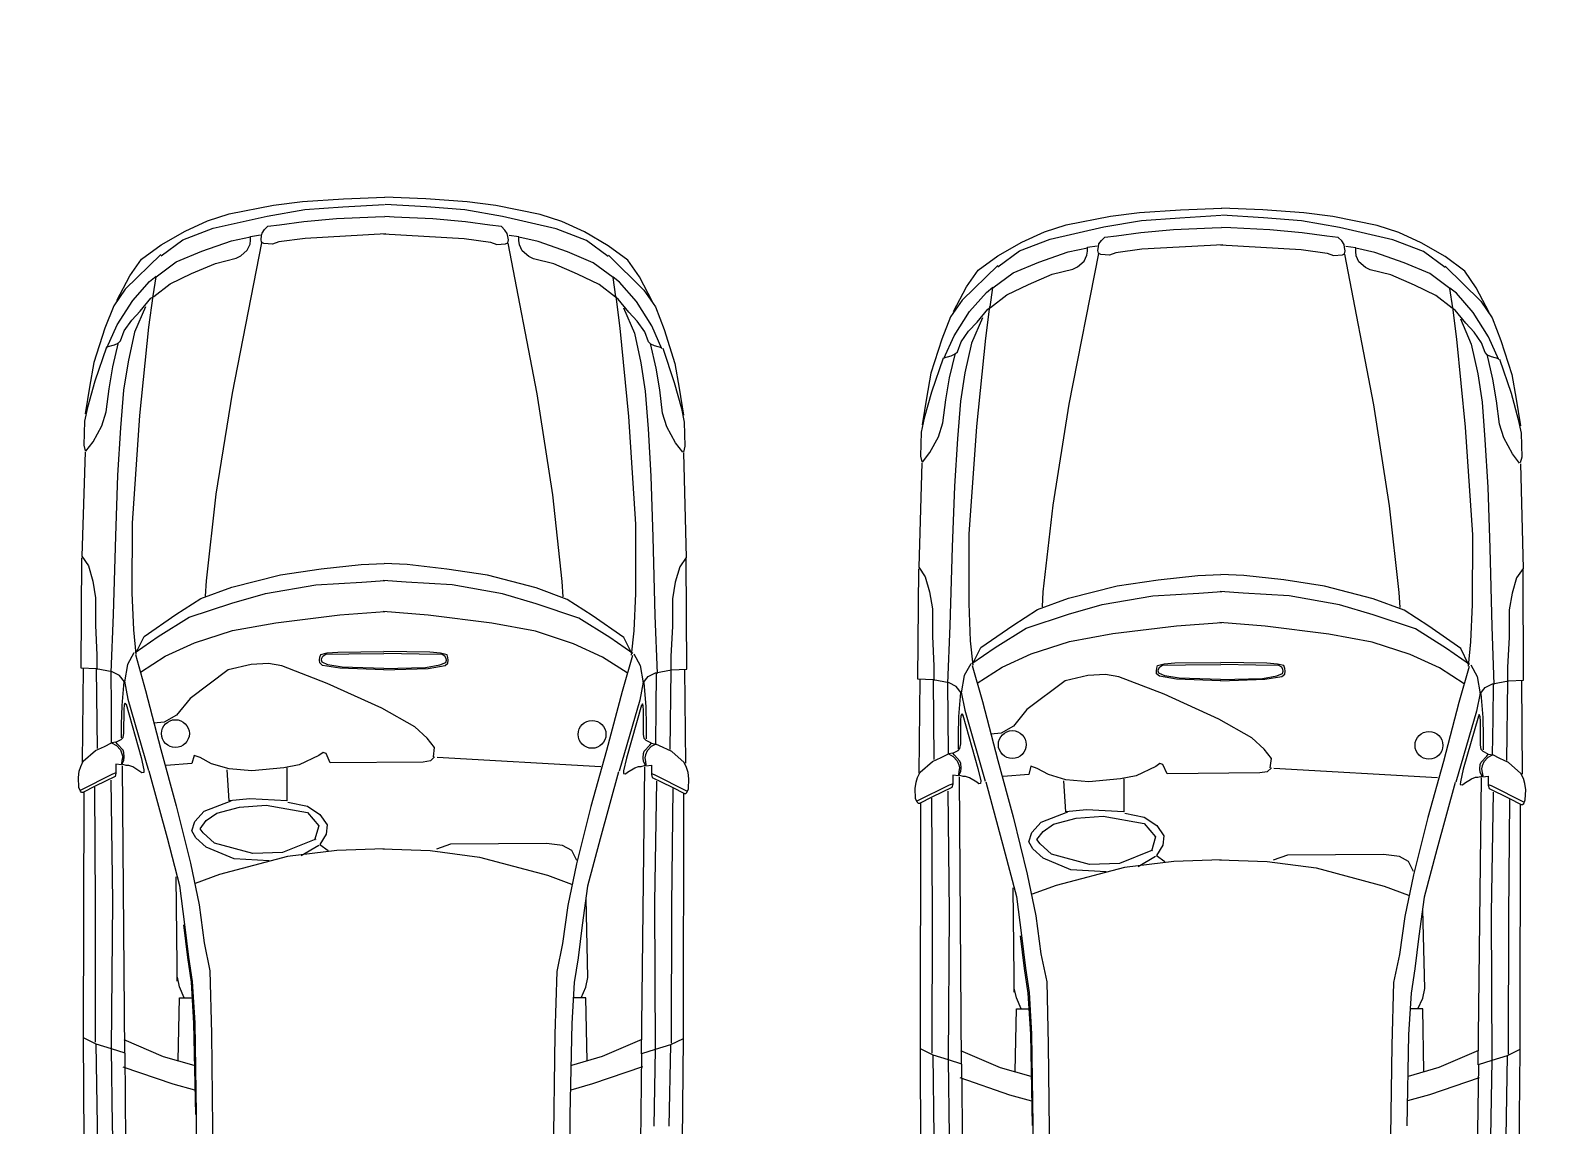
# Model space of a CAD drawing. Header units: millimetres. Extents: x 10193 to 57833, y 9963 to 44360.
# Drawn here: x 30613 to 35077, y 25802 to 29019 of the extents above; entities that cross this region are included whole.
import ezdxf

# ---------------------------------------------------------------- set-up
doc = ezdxf.new("R2010")
doc.units = ezdxf.units.MM
doc.layers.add('free-dwg.com', color=7, linetype='Continuous')
doc.layers.add('Стены', color=7, linetype='Continuous')

msp = doc.modelspace()

# ---------------------------------------------------------------- hatches: boundary and pattern name
at = {"layer": 'Стены'}
h = msp.add_hatch(dxfattribs=at)
h.set_pattern_fill('ANSI32', color=256, scale=10)
h.paths.add_polyline_path([(57833.4, 42702.7), (10593.4, 42702.7), (10593.4, 9962.7), (26833.4, 9962.7), (26833.4, 14962.7), (57833.4, 14962.7)])
h.paths.add_polyline_path([(10713.4, 42582.7), (57713.4, 42582.7), (57713.4, 15082.7), (26713.4, 15082.7), (26713.4, 10082.7), (10713.4, 10082.7)], flags=16)
h.paths.add_polyline_path([(10963.4, 42332.7), (57463.4, 42332.7), (57463.4, 15332.7), (26463.4, 15332.7), (26463.4, 10332.7), (10963.4, 10332.7)], flags=0)
h.paths.add_polyline_path([(57463.4, 42332.7), (10963.4, 42332.7), (10963.4, 10332.7), (26463.4, 10332.7), (26463.4, 15332.7), (57463.4, 15332.7)], flags=0)
h = msp.add_hatch(dxfattribs=at)
h.set_pattern_fill('ANSI36', color=256, scale=10)
h.paths.add_polyline_path([(57713.4, 42582.7), (10713.4, 42582.7), (10713.4, 10082.7), (26713.4, 10082.7), (26713.4, 15082.7), (57713.4, 15082.7)])
h.paths.add_polyline_path([(10963.4, 42332.7), (57463.4, 42332.7), (57463.4, 15332.7), (26463.4, 15332.7), (26463.4, 10332.7), (10963.4, 10332.7)], flags=16)

# ---------------------------------------------------------------- linework, layer by layer
at = {"layer": 'free-dwg.com'}
for p, q in [((31532.9, 28524.9), (31653.9, 28529.1)), ((31774.4, 28524.4), (31653.4, 28529.1)), ((31197, 28480.8), (31327, 28506.1)), ((31307.8, 28474.2), (31418.5, 28493.1)), ((31327, 28506.1), (31412.2, 28516.6)), ((31412.2, 28516.6), (31532.9, 28524.9)), ((31418.5, 28493.1), (31530.7, 28501.4)), ((31530.7, 28501.4), (31652.6, 28508.5)), ((31776.5, 28501), (31654.7, 28508.5)), ((31895.1, 28515.7), (31774.4, 28524.4)), ((31888.6, 28492.2), (31776.5, 28501)), ((31999.3, 28472.8), (31888.6, 28492.2)), ((31980.2, 28504.8), (31895.1, 28515.7)), ((32110.1, 28479), (31980.2, 28504.8)), ((33784.4, 28473.9), (33869.6, 28484.4)), ((33869.6, 28484.4), (33990.3, 28492.7)), ((33990.3, 28492.7), (34111.3, 28496.9)), ((34231.8, 28492.2), (34110.9, 28496.9)), ((34352.5, 28483.5), (34231.8, 28492.2)), ((34437.7, 28472.6), (34352.5, 28483.5)), ((31060.6, 28404.3), (31150.1, 28438.2)), ((31067.1, 28429.9), (31133.1, 28459.6)), ((31133.1, 28459.6), (31197, 28480.8)), ((31150.1, 28438.2), (31307.8, 28474.2)), ((31300.4, 28434.5), (31310.7, 28444.7)), ((31310.7, 28444.7), (31344.8, 28448)), ((31344.8, 28448), (31416.4, 28458.1)), ((31416.4, 28458.1), (31511.9, 28466.5)), ((31511.9, 28466.5), (31626.2, 28471.4)), ((31626.2, 28471.4), (31653.5, 28473)), ((31680.9, 28471.3), (31653.6, 28473)), ((31795.2, 28465.9), (31680.9, 28471.3)), ((31890.6, 28457.2), (31795.2, 28465.9)), ((31962.2, 28446.9), (31890.6, 28457.2)), ((31996.3, 28443.4), (31962.2, 28446.9)), ((32006.5, 28433.1), (31996.3, 28443.4)), ((32156.8, 28436.3), (31999.3, 28472.8)), ((32173.9, 28457.6), (32110.1, 28479)), ((32239.9, 28427.6), (32173.9, 28457.6)), ((33590.6, 28427.4), (33654.5, 28448.6)), ((33607.6, 28406), (33765.2, 28442)), ((33654.5, 28448.6), (33784.4, 28473.9)), ((33765.2, 28442), (33876, 28460.9)), ((33876, 28460.9), (33988.2, 28469.2)), ((33969.4, 28434.3), (34083.6, 28439.2)), ((33988.2, 28469.2), (34110, 28476.3)), ((34083.6, 28439.2), (34110.9, 28440.8)), ((34138.4, 28439.1), (34111.1, 28440.8)), ((34233.9, 28468.8), (34112.1, 28476.3)), ((34252.6, 28433.7), (34138.4, 28439.1)), ((34346.1, 28460), (34233.9, 28468.8)), ((34456.8, 28440.6), (34346.1, 28460)), ((34567.5, 28446.8), (34437.7, 28472.6)), ((34614.3, 28404.1), (34456.8, 28440.6)), ((34631.4, 28425.4), (34567.5, 28446.8)), ((30996.6, 28357.5), (31060.6, 28404.3)), ((30996.7, 28389.5), (31067.1, 28429.9)), ((31116.7, 28370.9), (31203.2, 28400.9)), ((31203.2, 28400.9), (31259.4, 28413.2)), ((31292, 28395.8), (31205.4, 27953.7)), ((31258, 28391.2), (31259.4, 28403.6)), ((31259.4, 28414.5), (31288.2, 28418.6)), ((31259.4, 28403.6), (31259.4, 28414.5)), ((31290.2, 28405.5), (31291.9, 28415.7)), ((31291.8, 28396.9), (31290.2, 28405.5)), ((31298.7, 28393.5), (31291.8, 28396.9)), ((31291.9, 28415.7), (31293.6, 28424.2)), ((31293.6, 28424.2), (31300.4, 28434.5)), ((31324.2, 28391.8), (31298.7, 28393.5)), ((31343, 28398.6), (31324.2, 28391.8)), ((31419.7, 28408.6), (31343, 28398.6)), ((31656.8, 28421.8), (31419.7, 28408.6)), ((31650.1, 28421.9), (31887.1, 28407.7)), ((31887.1, 28407.7), (31963.8, 28397.4)), ((31963.8, 28397.4), (31982.6, 28390.5)), ((32013.3, 28422.9), (32006.5, 28433.1)), ((32008.1, 28392.2), (32015, 28395.6)), ((32015, 28414.3), (32013.3, 28422.9)), ((32014.8, 28394.4), (32099.7, 27952)), ((32016.7, 28404.1), (32015, 28414.3)), ((32015, 28395.6), (32016.7, 28404.1)), ((32047.5, 28413), (32018.7, 28417.2)), ((32047.5, 28402.1), (32047.5, 28413)), ((32103.7, 28399.2), (32047.5, 28411.7)), ((32048.8, 28389.7), (32047.5, 28402.1)), ((32190, 28368.9), (32103.7, 28399.2)), ((32246.2, 28402), (32156.8, 28436.3)), ((32310.1, 28387), (32239.9, 28427.6)), ((32310, 28355), (32246.2, 28402)), ((33454.1, 28357.3), (33524.5, 28397.7)), ((33518, 28372.1), (33607.6, 28406)), ((33524.5, 28397.7), (33590.6, 28427.4)), ((33751, 28392), (33757.9, 28402.3)), ((33757.9, 28402.3), (33768.1, 28412.5)), ((33768.1, 28412.5), (33802.2, 28415.8)), ((33802.2, 28415.8), (33873.9, 28425.9)), ((33873.9, 28425.9), (33969.4, 28434.3)), ((34348.1, 28425), (34252.6, 28433.7)), ((34419.6, 28414.7), (34348.1, 28425)), ((34453.7, 28411.2), (34419.6, 28414.7)), ((34463.9, 28400.9), (34453.7, 28411.2)), ((34470.7, 28390.7), (34463.9, 28400.9)), ((34703.6, 28369.8), (34614.3, 28404.1)), ((34697.3, 28395.4), (34631.4, 28425.4)), ((34767.5, 28354.8), (34697.3, 28395.4)), ((30996.2, 28361.5), (30891.6, 28259.4)), ((30939.1, 28347), (30996.7, 28389.5)), ((31041.3, 28339.5), (31116.7, 28370.9)), ((31156.4, 28335.2), (31216.8, 28350.1)), ((31216.8, 28350.1), (31230.5, 28357)), ((31230.5, 28357), (31249.7, 28373.4)), ((31249.7, 28373.4), (31258, 28391.2)), ((31982.6, 28390.5), (32008.1, 28392.2)), ((32057, 28371.9), (32048.8, 28389.7)), ((32076.2, 28355.3), (32057, 28371.9)), ((32089.9, 28348.5), (32076.2, 28355.3)), ((32150.1, 28333.3), (32089.9, 28348.5)), ((32265.3, 28337.1), (32190, 28368.9)), ((32367.5, 28344.2), (32310.1, 28387)), ((32310.5, 28358.9), (32414.6, 28256.4)), ((33396.6, 28314.8), (33454.1, 28357.3)), ((33454.1, 28325.3), (33518, 28372.1)), ((33574.2, 28338.7), (33660.6, 28368.7)), ((33660.6, 28368.7), (33716.8, 28381)), ((33749.5, 28363.6), (33662.8, 27921.5)), ((33707.1, 28341.2), (33715.4, 28359)), ((33715.4, 28359), (33716.8, 28371.4)), ((33716.8, 28382.3), (33745.6, 28386.4)), ((33716.8, 28371.4), (33716.8, 28382.3)), ((33747.6, 28373.3), (33749.3, 28383.5)), ((33749.3, 28364.7), (33747.6, 28373.3)), ((33749.3, 28383.5), (33751, 28392)), ((33756.1, 28361.3), (33749.3, 28364.7)), ((33781.7, 28359.6), (33756.1, 28361.3)), ((33800.4, 28366.4), (33781.7, 28359.6)), ((33877.2, 28376.4), (33800.4, 28366.4)), ((34114.2, 28389.6), (33877.2, 28376.4)), ((34107.6, 28389.7), (34344.5, 28375.5)), ((34344.5, 28375.5), (34421.3, 28365.2)), ((34421.3, 28365.2), (34440, 28358.3)), ((34440, 28358.3), (34465.6, 28360)), ((34465.6, 28360), (34472.4, 28363.4)), ((34472.4, 28382.1), (34470.7, 28390.7)), ((34472.2, 28362.2), (34557.1, 27919.8)), ((34474.1, 28371.9), (34472.4, 28382.1)), ((34472.4, 28363.4), (34474.1, 28371.9)), ((34504.9, 28380.8), (34476.1, 28385)), ((34504.9, 28369.9), (34504.9, 28380.8)), ((34561.1, 28367), (34504.9, 28379.5)), ((34506.2, 28357.5), (34504.9, 28369.9)), ((34514.4, 28339.7), (34506.2, 28357.5)), ((34647.4, 28336.7), (34561.1, 28367)), ((34767.4, 28322.8), (34703.6, 28369.8)), ((34824.9, 28312), (34767.5, 28354.8)), ((30905, 28298), (30939.1, 28347)), ((30982.3, 28295.7), (31041.3, 28339.5)), ((31023.3, 28275), (31086.5, 28305.1)), ((31086.5, 28305.1), (31156.4, 28335.2)), ((32220, 28302.9), (32150.1, 28333.3)), ((32324.2, 28293.1), (32265.3, 28337.1)), ((32401.5, 28295.2), (32367.5, 28344.2)), ((33453.6, 28329.3), (33349.1, 28227.2)), ((33362.4, 28265.8), (33396.6, 28314.8)), ((33439.7, 28263.5), (33498.7, 28307.3)), ((33498.7, 28307.3), (33574.2, 28338.7)), ((33613.9, 28303), (33674.2, 28317.9)), ((33674.2, 28317.9), (33687.9, 28324.8)), ((33687.9, 28324.8), (33707.1, 28341.2)), ((34533.6, 28323.1), (34514.4, 28339.7)), ((34547.3, 28316.3), (34533.6, 28323.1)), ((34607.6, 28301.1), (34547.3, 28316.3)), ((34722.7, 28304.9), (34647.4, 28336.7)), ((34781.6, 28260.9), (34722.7, 28304.9)), ((34767.9, 28326.7), (34872.1, 28224.2)), ((34858.9, 28263), (34824.9, 28312)), ((30891.6, 28259.4), (30857.5, 28210.4)), ((30866.5, 28225.6), (30905, 28298)), ((30913.6, 28225.9), (30963, 28282)), ((30963, 28282), (30982.3, 28297.1)), ((30973.9, 28239.5), (30982.3, 28295.7)), ((30975.3, 28238.1), (31023.3, 28275)), ((32283, 28272.6), (32220, 28302.9)), ((32330.9, 28235.5), (32283, 28272.6)), ((32343.3, 28279.4), (32324.2, 28294.5)), ((32332.3, 28236.9), (32324.2, 28293.1)), ((32392.6, 28223), (32343.3, 28279.4)), ((32439.7, 28222.6), (32401.5, 28295.2)), ((33323.9, 28193.4), (33362.4, 28265.8)), ((33420.5, 28249.8), (33439.7, 28264.9)), ((33431.4, 28207.3), (33439.7, 28263.5)), ((33480.8, 28242.9), (33543.9, 28272.9)), ((33543.9, 28272.9), (33613.9, 28303)), ((34677.4, 28270.7), (34607.6, 28301.1)), ((34740.4, 28240.4), (34677.4, 28270.7)), ((34800.8, 28247.2), (34781.6, 28262.3)), ((34789.7, 28204.7), (34781.6, 28260.9)), ((34897.1, 28190.4), (34858.9, 28263)), ((30868.2, 28154.6), (30913.6, 28225.9)), ((30935.5, 28194.3), (30967.1, 28232.6)), ((30961.2, 28147.5), (30973.2, 28240.2)), ((30967.1, 28232.6), (30975.3, 28238.1)), ((32339.1, 28230), (32330.9, 28235.5)), ((32344.7, 28144.9), (32333, 28237.6)), ((32370.6, 28191.5), (32339.1, 28230)), ((32437.7, 28151.6), (32392.6, 28223)), ((32414.6, 28256.4), (32448.6, 28207.4)), ((33349.1, 28227.2), (33314.9, 28178.2)), ((33371, 28193.7), (33420.5, 28249.8)), ((33432.7, 28205.9), (33480.8, 28242.9)), ((34788.3, 28203.3), (34740.4, 28240.4)), ((34850, 28190.8), (34800.8, 28247.2)), ((34872.1, 28224.2), (34906, 28175.2)), ((30857.5, 28210.4), (30831.8, 28144.4)), ((30910.7, 28168.2), (30935.5, 28194.3)), ((30951, 28207.4), (30918.9, 28132.9)), ((32355.1, 28204.7), (32386.9, 28130.1)), ((32395.2, 28165.4), (32370.6, 28191.5)), ((32448.6, 28207.4), (32474, 28141.2)), ((33314.9, 28178.2), (33289.2, 28112.2)), ((33325.6, 28122.4), (33371, 28193.7)), ((33408.5, 28175.2), (33376.4, 28100.7)), ((33392.9, 28162.1), (33424.5, 28200.4)), ((33418.6, 28115.3), (33430.7, 28208)), ((33424.5, 28200.4), (33432.7, 28205.9)), ((34796.5, 28197.8), (34788.3, 28203.3)), ((34802.1, 28112.7), (34790.4, 28205.4)), ((34828, 28159.3), (34796.5, 28197.8)), ((34812.5, 28172.5), (34844.3, 28097.9)), ((34895.1, 28119.4), (34850, 28190.8)), ((34906, 28175.2), (34931.5, 28109)), ((30831.8, 28144.4), (30799.7, 28044.3)), ((30837.9, 28087.4), (30868.2, 28154.6)), ((30877.7, 28107.9), (30888.7, 28136.7)), ((30888.7, 28136.7), (30910.7, 28168.2)), ((30918.9, 28132.9), (30899.6, 28045.5)), ((30934.5, 27888.5), (30961.2, 28147.5)), ((32370.3, 27885.7), (32344.7, 28144.9)), ((32386.9, 28130.1), (32405.9, 28042.6)), ((32417.1, 28133.8), (32395.2, 28165.4)), ((32428, 28105), (32417.1, 28133.8)), ((32467.7, 28084.3), (32437.7, 28151.6)), ((32474, 28141.2), (32505.8, 28041)), ((33346.2, 28104.5), (33368.2, 28136)), ((33368.2, 28136), (33392.9, 28162.1)), ((34852.6, 28133.2), (34828, 28159.3)), ((34874.5, 28101.6), (34852.6, 28133.2)), ((30836, 28089), (30801.7, 27988.9)), ((30837.9, 28090.2), (30859.9, 28095.6)), ((30854.9, 28030.7), (30872, 28103.1)), ((30859.9, 28095.6), (30870.8, 28101.1)), ((30870.8, 28101.1), (30877.7, 28107.9)), ((32434.8, 28098.1), (32428, 28105)), ((32450.5, 28027.6), (32433.6, 28100.1)), ((32445.8, 28092.6), (32434.8, 28098.1)), ((32467.7, 28087), (32445.8, 28092.6)), ((32469.7, 28085.8), (32503.5, 27985.6)), ((33289.2, 28112.2), (33257.1, 28012.1)), ((33295.4, 28055.2), (33325.6, 28122.4)), ((33335.1, 28075.7), (33346.2, 28104.5)), ((33376.4, 28100.7), (33357, 28013.3)), ((33392, 27856.3), (33418.6, 28115.3)), ((34827.7, 27853.5), (34802.1, 28112.7)), ((34844.3, 28097.9), (34863.3, 28010.4)), ((34885.4, 28072.8), (34874.5, 28101.6)), ((34925.1, 28052.1), (34895.1, 28119.4)), ((34931.5, 28109), (34963.2, 28008.8)), ((30799.7, 28044.3), (30786.8, 27971.8)), ((30899.6, 28045.5), (30886.7, 27962.4)), ((32405.9, 28042.6), (32418.5, 27959.5)), ((32505.8, 28041), (32518.4, 27968.5)), ((33293.4, 28056.8), (33259.1, 27956.7)), ((33295.4, 28058), (33317.3, 28063.4)), ((33312.3, 27998.5), (33329.5, 28070.9)), ((33317.3, 28063.4), (33328.3, 28068.9)), ((33328.3, 28068.9), (33335.1, 28075.7)), ((34892.3, 28065.9), (34885.4, 28072.8)), ((34908, 27995.4), (34891.1, 28067.9)), ((34903.2, 28060.4), (34892.3, 28065.9)), ((34925.1, 28054.8), (34903.2, 28060.4)), ((34927.1, 28053.6), (34961, 27953.4)), ((30844.1, 27966.8), (30854.9, 28030.7)), ((32461.1, 27963.7), (32450.5, 28027.6)), ((33257.1, 28012.1), (33244.2, 27939.6)), ((33301.5, 27934.6), (33312.3, 27998.5)), ((33357, 28013.3), (33344.1, 27930.2)), ((34863.3, 28010.4), (34875.9, 27927.3)), ((34918.5, 27931.5), (34908, 27995.4)), ((34963.2, 28008.8), (34975.8, 27936.3)), ((30786.8, 27971.8), (30773.8, 27893)), ((30801.7, 27988.9), (30780.2, 27912.2)), ((30835.4, 27898.6), (30844.1, 27966.8)), ((30886.7, 27962.4), (30877.9, 27851.6)), ((31205.4, 27953.7), (31158, 27657.2)), ((32099.7, 27952), (32145.9, 27655.3)), ((32418.5, 27959.5), (32426.8, 27848.6)), ((32469.5, 27895.4), (32461.1, 27963.7)), ((32503.5, 27985.6), (32524.7, 27908.8)), ((32518.4, 27968.5), (32531, 27889.6)), ((33259.1, 27956.7), (33237.7, 27880)), ((34961, 27953.4), (34982.1, 27876.6)), ((30780.2, 27912.2), (30771.7, 27871.7)), ((32524.7, 27908.8), (32533.1, 27868.3)), ((33244.2, 27939.6), (33231.3, 27860.8)), ((33292.9, 27866.4), (33301.5, 27934.6)), ((33344.1, 27930.2), (33335.4, 27819.4)), ((33662.8, 27921.5), (33615.5, 27625)), ((34557.1, 27919.8), (34603.3, 27623.1)), ((34875.9, 27927.3), (34884.2, 27816.4)), ((34926.9, 27863.2), (34918.5, 27931.5)), ((34975.8, 27936.3), (34988.5, 27857.4)), ((30771.7, 27871.7), (30769.4, 27801.4)), ((30796.9, 27811.3), (30822.6, 27858.1)), ((30822.6, 27858.1), (30835.4, 27898.6)), ((30912.6, 27572.3), (30934.5, 27888.5)), ((32391.1, 27569.5), (32370.3, 27885.7)), ((32482.2, 27854.9), (32469.5, 27895.4)), ((32533.1, 27868.3), (32535.1, 27798)), ((33237.7, 27880), (33229.1, 27839.5)), ((33280, 27825.9), (33292.9, 27866.4)), ((34939.6, 27822.7), (34926.9, 27863.2)), ((34982.1, 27876.6), (34990.6, 27836.1)), ((30877.9, 27851.6), (30869.2, 27713.1)), ((32426.8, 27848.6), (32435, 27710.1)), ((32507.6, 27808), (32482.2, 27854.9)), ((33229.1, 27839.5), (33226.8, 27769.2)), ((33254.4, 27779.1), (33280, 27825.9)), ((33335.4, 27819.4), (33326.6, 27680.9)), ((33370, 27540.1), (33392, 27856.3)), ((34848.5, 27537.3), (34827.7, 27853.5)), ((34884.2, 27816.4), (34892.5, 27677.9)), ((34965, 27775.8), (34939.6, 27822.7)), ((34990.6, 27836.1), (34992.6, 27765.8)), ((30773.5, 27781.5), (30764.4, 27474.6)), ((30769.4, 27801.4), (30773.6, 27784.3)), ((30775.6, 27783.6), (30796.9, 27811.3)), ((32528.9, 27780.2), (32507.6, 27808)), ((32535.1, 27798), (32530.8, 27780.9)), ((32531, 27778.1), (32538.9, 27471.2)), ((33226.8, 27769.2), (33231, 27752.1)), ((33233, 27751.4), (33254.4, 27779.1)), ((34986.3, 27748), (34965, 27775.8)), ((33230.9, 27749.3), (33221.8, 27442.4)), ((34992.6, 27765.8), (34988.3, 27748.7)), ((34988.4, 27745.9), (34996.3, 27439)), ((30869.2, 27713.1), (30862.4, 27534.1)), ((32435, 27710.1), (32441.1, 27531)), ((33326.6, 27680.9), (33319.8, 27501.9)), ((31158, 27657.2), (31129, 27402.2)), ((32145.9, 27655.3), (32174, 27400.2)), ((34892.5, 27677.9), (34898.5, 27498.8)), ((33615.5, 27625), (33586.4, 27370)), ((34603.3, 27623.1), (34631.4, 27368)), ((30912.2, 27367.8), (30912.6, 27572.3)), ((32390.7, 27365), (32391.1, 27569.5)), ((30862.4, 27534.1), (30855.6, 27303.9)), ((32441.1, 27531), (32447, 27300.8)), ((33319.8, 27501.9), (33313, 27271.7)), ((33369.6, 27335.6), (33370, 27540.1)), ((34848.1, 27332.8), (34848.5, 27537.3)), ((30761.6, 27146.3), (30764.3, 27470.3)), ((30764.4, 27474.6), (30783.5, 27446.8)), ((32538.9, 27471.2), (32519.7, 27443.5)), ((32540.4, 27142.9), (32538.9, 27466.9)), ((34898.5, 27498.8), (34904.4, 27268.6)), ((30783.5, 27446.8), (30796.2, 27402)), ((31204.3, 27383.9), (31347.4, 27420)), ((31347.4, 27420), (31467, 27438)), ((31467, 27438), (31584, 27450.8)), ((31584, 27450.8), (31651.6, 27453.3)), ((31719.2, 27450.5), (31651.6, 27453.3)), ((31836.2, 27437.3), (31719.2, 27450.5)), ((31955.7, 27418.9), (31836.2, 27437.3)), ((32098.6, 27382.2), (31955.7, 27418.9)), ((32519.7, 27443.5), (32506.8, 27398.8)), ((33219, 27114.1), (33221.8, 27438.1)), ((33221.8, 27442.4), (33240.9, 27414.6)), ((33240.9, 27414.6), (33253.6, 27369.8)), ((33924.4, 27405.8), (34041.4, 27418.6)), ((34041.4, 27418.6), (34109, 27421.1)), ((34176.6, 27418.3), (34109.1, 27421.1)), ((34293.6, 27405.1), (34176.6, 27418.3)), ((34977.1, 27411.3), (34964.3, 27366.6)), ((34996.3, 27439), (34977.1, 27411.3)), ((34997.8, 27110.7), (34996.3, 27434.7)), ((30796.2, 27402), (30804.6, 27353)), ((30916.7, 27258.5), (30912.2, 27367.8)), ((31113.3, 27350.2), (31204.3, 27383.9)), ((31129, 27402.2), (31126.3, 27358)), ((31303.1, 27365.5), (31451.3, 27391.2)), ((31451.3, 27391.2), (31586.5, 27398.7)), ((31586.5, 27398.7), (31654.1, 27403.8)), ((31716.5, 27398.5), (31648.9, 27403.8)), ((31851.7, 27390.4), (31716.5, 27398.5)), ((31999.8, 27364.1), (31851.7, 27390.4)), ((32189.5, 27348.2), (32098.6, 27382.2)), ((32174, 27400.2), (32176.5, 27356)), ((32506.8, 27398.8), (32498.2, 27349.8)), ((33253.6, 27369.8), (33262, 27320.8)), ((33586.4, 27370), (33583.7, 27325.8)), ((33661.7, 27351.7), (33804.8, 27387.8)), ((33804.8, 27387.8), (33924.4, 27405.8)), ((33908.7, 27359), (34043.9, 27366.5)), ((34043.9, 27366.5), (34111.5, 27371.6)), ((34173.9, 27366.3), (34106.4, 27371.6)), ((34309.1, 27358.2), (34173.9, 27366.3)), ((34413.1, 27386.7), (34293.6, 27405.1)), ((34556, 27350), (34413.1, 27386.7)), ((34631.4, 27368), (34634, 27323.8)), ((34964.3, 27366.6), (34955.6, 27317.6)), ((30804.6, 27353), (30804.4, 27272)), ((31040.4, 27303.5), (31113.3, 27350.2)), ((31079.4, 27295.6), (31204.2, 27337)), ((31204.2, 27337), (31303.1, 27365.5)), ((32098.5, 27335.3), (31999.8, 27364.1)), ((32223.2, 27293.4), (32098.5, 27335.3)), ((32262.2, 27301.2), (32189.5, 27348.2)), ((32385.7, 27255.6), (32390.7, 27365)), ((32498.2, 27349.8), (32498.1, 27268.8)), ((33374.1, 27226.3), (33369.6, 27335.6)), ((33570.7, 27318), (33661.7, 27351.7)), ((33661.7, 27304.8), (33760.5, 27333.3)), ((33760.5, 27333.3), (33908.7, 27359)), ((34457.2, 27331.9), (34309.1, 27358.2)), ((34555.9, 27303.1), (34457.2, 27331.9)), ((34646.9, 27316), (34556, 27350)), ((34843.2, 27223.5), (34848.1, 27332.8)), ((30855.6, 27303.9), (30848.9, 27133.4)), ((30946.7, 27238.7), (31040.4, 27303.5)), ((30988.3, 27238.6), (31079.4, 27295.6)), ((31206.7, 27256.4), (31334.1, 27279.5)), ((31334.1, 27279.5), (31521.3, 27302.6)), ((31521.3, 27302.6), (31653.9, 27312.8)), ((31781.3, 27302.1), (31648.8, 27312.8)), ((31968.4, 27278.3), (31781.3, 27302.1)), ((32095.8, 27254.7), (31968.4, 27278.3)), ((32314.1, 27236), (32223.2, 27293.4)), ((32355.7, 27236), (32262.2, 27301.2)), ((32447, 27300.8), (32453.1, 27130.3)), ((33262, 27320.8), (33261.9, 27239.8)), ((33497.8, 27271.3), (33570.7, 27318)), ((33536.8, 27263.5), (33661.7, 27304.8)), ((33978.7, 27270.4), (34111.3, 27280.6)), ((34238.7, 27269.9), (34106.2, 27280.6)), ((34680.6, 27261.3), (34555.9, 27303.1)), ((34719.6, 27269), (34646.9, 27316)), ((34955.6, 27317.6), (34955.5, 27236.6)), ((30804.4, 27272), (30808.5, 27184.6)), ((30923.7, 27187.1), (30916.7, 27258.5)), ((30920.6, 27191.9), (30988.3, 27238.6)), ((30923.2, 27191.9), (30946.7, 27238.7)), ((31094.8, 27220.2), (31206.7, 27256.4)), ((32207.5, 27218), (32095.8, 27254.7)), ((32381.6, 27189.1), (32314.1, 27236)), ((32379, 27189.1), (32355.7, 27236)), ((32378.5, 27184.3), (32385.7, 27255.6)), ((32498.1, 27268.8), (32493.6, 27181.4)), ((33261.9, 27239.8), (33265.9, 27152.4)), ((33313, 27271.7), (33306.3, 27101.2)), ((33404.1, 27206.5), (33497.8, 27271.3)), ((33445.7, 27206.4), (33536.8, 27263.5)), ((33664.1, 27224.2), (33791.5, 27247.4)), ((33791.5, 27247.4), (33978.7, 27270.4)), ((34425.9, 27246.1), (34238.7, 27269.9)), ((34553.2, 27222.5), (34425.9, 27246.1)), ((34771.5, 27203.8), (34680.6, 27261.3)), ((34813.1, 27203.8), (34719.6, 27269)), ((34904.4, 27268.6), (34910.5, 27098.1)), ((34955.5, 27236.6), (34951.1, 27149.2)), ((30917.1, 27190.8), (30897.9, 27156.7)), ((31009, 27181.3), (31094.8, 27220.2)), ((31465.7, 27186.3), (31484.8, 27190.8)), ((31472.1, 27181.7), (31480.3, 27187.2)), ((31480.3, 27187.2), (31547.8, 27187.9)), ((31484.8, 27190.8), (31515.9, 27193.5)), ((31515.9, 27193.5), (31650.9, 27195)), ((31547.8, 27187.9), (31650.9, 27188.7)), ((31786.3, 27193), (31651.2, 27195)), ((31754.4, 27187.5), (31651.2, 27188.7)), ((31821.9, 27186.5), (31754.4, 27187.5)), ((31817.3, 27190.2), (31786.3, 27193)), ((31836.5, 27185.6), (31817.3, 27190.2)), ((32293.2, 27178.8), (32207.5, 27218)), ((32385, 27188), (32404.1, 27153.8)), ((33381.1, 27154.9), (33374.1, 27226.3)), ((33378, 27159.7), (33445.7, 27206.4)), ((33380.6, 27159.7), (33404.1, 27206.5)), ((33466.4, 27149.1), (33552.3, 27188)), ((33552.3, 27188), (33664.1, 27224.2)), ((34664.9, 27185.8), (34553.2, 27222.5)), ((34839, 27156.9), (34771.5, 27203.8)), ((34836.4, 27156.9), (34813.1, 27203.8)), ((34835.9, 27152.1), (34843.2, 27223.5)), ((30806.3, 27144.1), (30761.6, 27146.3)), ((30767.8, 27146.3), (30764.6, 26870.3)), ((30853.1, 27135.5), (30806.3, 27144.1)), ((30809.7, 26910.1), (30807.5, 27143.6)), ((30808.5, 27184.6), (30808.4, 27142)), ((30897.9, 27156.7), (30889.3, 27105.6)), ((30921.2, 27186.4), (30951.2, 27080.3)), ((30936.1, 27134.6), (31009, 27181.3)), ((31260.8, 27156.4), (31194.1, 27141.4)), ((31312.3, 27159.4), (31260.8, 27156.4)), ((31351.7, 27153.2), (31312.3, 27159.4)), ((31484.9, 27101.4), (31351.7, 27153.2)), ((31462, 27169.8), (31462.9, 27178.1)), ((31462.9, 27161.6), (31462, 27169.8)), ((31462.9, 27178.1), (31465.7, 27186.3)), ((31471.1, 27154.3), (31462.9, 27161.6)), ((31467.5, 27169.8), (31468.4, 27175.3)), ((31469.3, 27163.4), (31467.5, 27169.8)), ((31468.4, 27175.3), (31472.1, 27181.7)), ((31486.6, 27156.1), (31469.3, 27163.4)), ((31521.3, 27146), (31471.1, 27154.3)), ((31528.6, 27148.7), (31486.6, 27156.1)), ((31650.8, 27141.2), (31521.3, 27146)), ((31650.8, 27144.8), (31528.6, 27148.7)), ((31651.1, 27141.2), (31780.7, 27145.5)), ((31651.2, 27144.8), (31773.4, 27148.2)), ((31773.4, 27148.2), (31815.4, 27155.5)), ((31780.7, 27145.5), (31830.9, 27153.6)), ((31815.4, 27155.5), (31832.8, 27162.7)), ((31830.1, 27181), (31821.9, 27186.5)), ((31833.7, 27174.6), (31830.1, 27181)), ((31830.9, 27153.6), (31839.2, 27160.9)), ((31832.8, 27162.7), (31834.6, 27169.1)), ((31834.6, 27169.1), (31833.7, 27174.6)), ((31839.2, 27177.3), (31836.5, 27185.6)), ((31840.1, 27169.1), (31839.2, 27177.3)), ((31839.2, 27160.9), (31840.1, 27169.1)), ((32365.9, 27131.9), (32293.2, 27178.8)), ((32381, 27183.6), (32350.5, 27077.6)), ((32404.1, 27153.8), (32412.6, 27102.7)), ((32493.6, 27181.4), (32493.6, 27138.8)), ((32495.7, 27140.9), (32540.4, 27142.9)), ((32534.2, 27142.9), (32536.4, 26866.9)), ((33265.9, 27152.4), (33265.9, 27109.8)), ((33374.6, 27158.6), (33355.3, 27124.5)), ((33378.6, 27154.2), (33408.6, 27048.1)), ((33393.5, 27102.4), (33466.4, 27149.1)), ((33919.4, 27137.6), (33920.4, 27145.9)), ((33920.4, 27145.9), (33923.1, 27154.1)), ((33923.1, 27154.1), (33942.3, 27158.6)), ((33924.9, 27137.6), (33925.8, 27143.1)), ((33925.8, 27143.1), (33929.5, 27149.5)), ((33929.5, 27149.5), (33937.7, 27155)), ((33937.7, 27155), (34005.2, 27155.7)), ((33942.3, 27158.6), (33973.3, 27161.3)), ((33973.3, 27161.3), (34108.4, 27162.8)), ((34005.2, 27155.7), (34108.4, 27156.5)), ((34243.7, 27160.8), (34108.7, 27162.8)), ((34211.8, 27155.3), (34108.7, 27156.5)), ((34279.3, 27154.3), (34211.8, 27155.3)), ((34274.8, 27158), (34243.7, 27160.8)), ((34293.9, 27153.4), (34274.8, 27158)), ((34287.5, 27148.8), (34279.3, 27154.3)), ((34291.1, 27142.4), (34287.5, 27148.8)), ((34292.1, 27136.9), (34291.1, 27142.4)), ((34296.6, 27145.1), (34293.9, 27153.4)), ((34297.5, 27136.9), (34296.6, 27145.1)), ((34750.6, 27146.6), (34664.9, 27185.8)), ((34823.3, 27099.7), (34750.6, 27146.6)), ((34838.4, 27151.4), (34808, 27045.4)), ((34842.5, 27155.8), (34861.6, 27121.6)), ((34951.1, 27149.2), (34951, 27106.6)), ((30850.7, 27032.9), (30849.9, 27133.9)), ((30874.4, 27124.8), (30853.1, 27135.5)), ((30889.3, 27105.6), (30874.4, 27124.8)), ((30887.2, 27106.6), (30881, 27035.9)), ((30889.2, 27107.6), (30899.2, 27055.1)), ((31194.1, 27141.4), (31081.9, 27056.7)), ((31645.4, 27028.3), (31484.9, 27101.4)), ((32412.6, 27104.7), (32402.4, 27052.2)), ((32412.6, 27102.7), (32427.5, 27121.8)), ((32414.6, 27103.6), (32420.6, 27032.9)), ((32427.5, 27121.8), (32448.8, 27132.4)), ((32448.8, 27132.4), (32495.7, 27140.9)), ((32450.8, 27029.9), (32452, 27130.8)), ((32491.4, 26906.8), (32494.5, 27140.3)), ((33263.7, 27111.9), (33219, 27114.1)), ((33225.2, 27114.1), (33222, 26838.1)), ((33310.6, 27103.3), (33263.7, 27111.9)), ((33267.1, 26877.9), (33264.9, 27111.4)), ((33308.2, 27000.7), (33307.4, 27101.7)), ((33331.8, 27092.6), (33310.6, 27103.3)), ((33355.3, 27124.5), (33346.7, 27073.4)), ((33651.6, 27109.2), (33539.3, 27024.5)), ((33718.3, 27124.2), (33651.6, 27109.2)), ((33769.8, 27127.2), (33718.3, 27124.2)), ((33809.1, 27121), (33769.8, 27127.2)), ((33942.4, 27069.2), (33809.1, 27121)), ((33920.3, 27129.4), (33919.4, 27137.6)), ((33928.5, 27122.1), (33920.3, 27129.4)), ((33926.7, 27131.2), (33924.9, 27137.6)), ((33944, 27123.9), (33926.7, 27131.2)), ((33978.7, 27113.8), (33928.5, 27122.1)), ((33986, 27116.5), (33944, 27123.9)), ((34108.3, 27109), (33978.7, 27113.8)), ((34108.3, 27112.6), (33986, 27116.5)), ((34108.6, 27112.6), (34230.9, 27116)), ((34108.6, 27109), (34238.2, 27113.3)), ((34230.9, 27116), (34272.9, 27123.3)), ((34238.2, 27113.3), (34288.4, 27121.4)), ((34272.9, 27123.3), (34290.2, 27130.5)), ((34288.4, 27121.4), (34296.6, 27128.7)), ((34290.2, 27130.5), (34292.1, 27136.9)), ((34296.6, 27128.7), (34297.5, 27136.9)), ((34861.6, 27121.6), (34870, 27070.5)), ((34884.9, 27089.6), (34906.3, 27100.2)), ((34906.3, 27100.2), (34953.1, 27108.7)), ((34908.3, 26997.7), (34909.5, 27098.6)), ((34948.8, 26874.6), (34951.9, 27108.1)), ((34953.1, 27108.7), (34997.8, 27110.7)), ((34991.7, 27110.7), (34993.8, 26834.7)), ((30899.2, 27055.1), (30959.3, 26845.9)), ((30951.2, 27080.3), (30996.3, 26906.9)), ((31081.9, 27056.7), (31042.4, 27008.2)), ((32350.5, 27077.6), (32304.8, 26904.4)), ((33346.7, 27073.4), (33331.8, 27092.6)), ((33344.6, 27074.4), (33338.4, 27003.7)), ((33346.6, 27075.4), (33356.6, 27022.9)), ((34102.8, 26996.1), (33942.4, 27069.2)), ((34870.1, 27072.5), (34859.9, 27020)), ((34870, 27070.5), (34884.9, 27089.6)), ((34872.1, 27071.4), (34878, 27000.7)), ((30851.5, 26926.9), (30850.7, 27032.9)), ((30881, 27035.9), (30879.9, 26980.4)), ((30887.8, 26955.5), (30887.9, 27024.7)), ((30887.9, 27024.7), (30889.1, 27038.7)), ((30889.1, 27038.7), (30891.5, 27044.6)), ((30891.5, 27044.6), (30893.8, 27038.7)), ((30893.8, 27039.9), (30938, 26883.9)), ((31742.3, 26973.5), (31645.4, 27028.3)), ((32402.4, 27052.2), (32341.5, 26843.2)), ((32407.8, 27037), (32363, 26881.2)), ((32410.1, 27041.7), (32407.8, 27035.8)), ((32412.5, 27035.8), (32410.1, 27041.7)), ((32413.6, 27021.7), (32412.5, 27035.8)), ((32413.5, 26952.6), (32413.6, 27021.7)), ((32420.6, 27032.9), (32421.5, 26977.4)), ((32449.6, 26923.8), (32450.8, 27029.9)), ((33346.5, 27006.5), (33348.9, 27012.4)), ((33348.9, 27012.4), (33351.2, 27006.5)), ((33356.6, 27022.9), (33416.8, 26813.7)), ((33408.6, 27048.1), (33453.7, 26874.7)), ((33539.3, 27024.5), (33499.8, 26976)), ((34808, 27045.4), (34762.2, 26872.2)), ((34859.9, 27020), (34798.9, 26811)), ((34867.6, 27009.5), (34865.2, 27003.6)), ((34869.9, 27003.6), (34867.6, 27009.5)), ((30879.9, 26980.4), (30879.8, 26941)), ((31006, 26987.1), (30975.7, 26984.1)), ((31042.4, 27008.2), (31006, 26987.1)), ((31778.6, 26940.1), (31742.3, 26973.5)), ((32421.5, 26977.4), (32421.4, 26938)), ((33309, 26894.7), (33308.2, 27000.7)), ((33338.4, 27003.7), (33337.3, 26948.2)), ((33345.2, 26923.3), (33345.3, 26992.5)), ((33345.3, 26992.5), (33346.5, 27006.5)), ((33351.2, 27007.7), (33395.4, 26851.7)), ((33499.8, 26976), (33463.4, 26954.9)), ((34199.7, 26941.3), (34102.8, 26996.1)), ((34865.2, 27004.8), (34820.4, 26849)), ((34871, 26989.5), (34869.9, 27003.6)), ((34870.9, 26920.4), (34871, 26989.5)), ((34878, 27000.7), (34878.9, 26945.2)), ((34907, 26891.6), (34908.3, 26997.7)), ((30830.3, 26915.8), (30851.4, 26926.3)), ((30864.3, 26928.6), (30851.4, 26926.3)), ((30851.4, 26926.3), (30865.5, 26919.2)), ((30864.3, 26928.6), (30879.5, 26936.8)), ((30869, 26922.7), (30864.3, 26928.6)), ((30865.5, 26919.2), (30877.1, 26906.3)), ((30885.3, 26905.1), (30869, 26922.7)), ((30879.5, 26936.8), (30885.4, 26942.6)), ((30885.4, 26942.6), (30887.8, 26955.5)), ((31799.7, 26912.8), (31778.6, 26940.1)), ((32415.8, 26939.7), (32413.5, 26952.6)), ((32415.7, 26902.2), (32432.2, 26919.7)), ((32421.6, 26933.8), (32415.8, 26939.7)), ((32436.9, 26925.6), (32421.6, 26933.8)), ((32432.2, 26919.7), (32436.9, 26925.6)), ((32449.7, 26923.2), (32435.7, 26916.2)), ((32436.9, 26925.6), (32449.7, 26923.2)), ((32470.8, 26912.6), (32449.7, 26923.2)), ((33337.3, 26948.2), (33337.2, 26908.8)), ((33342.8, 26910.4), (33345.2, 26923.3)), ((33463.4, 26954.9), (33433.1, 26951.9)), ((34236, 26907.9), (34199.7, 26941.3)), ((34873.2, 26907.5), (34870.9, 26920.4)), ((34878.9, 26945.2), (34878.8, 26905.8)), ((30768.2, 26872.5), (30804.5, 26904.1)), ((30804.5, 26904.1), (30830.3, 26915.8)), ((30877.1, 26906.3), (30881.8, 26894.6)), ((30881.8, 26874.6), (30880.6, 26865.3)), ((30881.8, 26894.6), (30884.1, 26885.2)), ((30884.1, 26885.2), (30881.8, 26874.6)), ((30881.8, 26864.1), (30887.6, 26874.6)), ((30887.7, 26898.1), (30885.3, 26905.1)), ((30887.6, 26874.6), (30888.8, 26885.2)), ((30888.8, 26885.2), (30887.7, 26898.1)), ((30938, 26883.9), (30946.1, 26847.5)), ((30996.3, 26906.9), (31041.4, 26741.9)), ((31093.7, 26889.9), (31087.5, 26865.6)), ((31111.8, 26883.8), (31093.7, 26889.9)), ((31145.1, 26865.5), (31111.8, 26883.8)), ((31460.3, 26889.2), (31402.7, 26862)), ((31472.4, 26898.2), (31460.3, 26889.2)), ((31481.5, 26895.2), (31472.4, 26898.2)), ((31493.6, 26867.9), (31481.5, 26895.2)), ((31799.7, 26885.5), (31787.5, 26873.4)), ((31796.6, 26885.5), (31799.7, 26912.8)), ((32288.1, 26856), (31807, 26883.7)), ((32304.8, 26904.4), (32259.1, 26739.5)), ((32363, 26881.2), (32354.7, 26844.8)), ((32412.2, 26882.2), (32413.4, 26895.1)), ((32413.3, 26871.7), (32412.2, 26882.2)), ((32413.4, 26895.1), (32415.7, 26902.2)), ((32419.2, 26891.6), (32416.9, 26882.2)), ((32416.9, 26882.2), (32419.2, 26871.7)), ((32423.9, 26903.3), (32419.2, 26891.6)), ((32435.7, 26916.2), (32423.9, 26903.3)), ((32496.5, 26900.8), (32470.8, 26912.6)), ((32532.8, 26869.1), (32496.5, 26900.8)), ((33262, 26871.9), (33287.8, 26883.6)), ((33287.8, 26883.6), (33308.9, 26894.1)), ((33321.7, 26896.4), (33308.9, 26894.1)), ((33308.9, 26894.1), (33322.9, 26887)), ((33321.7, 26896.4), (33337, 26904.6)), ((33326.4, 26890.5), (33321.7, 26896.4)), ((33322.9, 26887), (33334.6, 26874.1)), ((33342.8, 26872.9), (33326.4, 26890.5)), ((33337, 26904.6), (33342.8, 26910.4)), ((33453.7, 26874.7), (33498.8, 26709.7)), ((34257.1, 26880.6), (34236, 26907.9)), ((34254.1, 26853.3), (34257.1, 26880.6)), ((34879.1, 26901.6), (34873.2, 26907.5)), ((34873.2, 26870), (34889.6, 26887.5)), ((34894.3, 26893.4), (34879.1, 26901.6)), ((34893.1, 26884), (34881.4, 26871.1)), ((34889.6, 26887.5), (34894.3, 26893.4)), ((34907.2, 26891), (34893.1, 26884)), ((34894.3, 26893.4), (34907.2, 26891)), ((34928.2, 26880.4), (34907.2, 26891)), ((34954, 26868.6), (34928.2, 26880.4)), ((30754, 26824.5), (30756.4, 26843.2)), ((30756.4, 26843.2), (30761.1, 26857.3)), ((30759.8, 26788.1), (30854.8, 26836)), ((30761.1, 26857.3), (30768.2, 26872.5)), ((30854.8, 26836), (30863, 26838.3)), ((30864.1, 26837.2), (30861.8, 26827.8)), ((30864.2, 26864.1), (30864.1, 26837.2)), ((30880.6, 26861.7), (30864.2, 26864.1)), ((30880.6, 26865.3), (30881.7, 26862.9)), ((30894.6, 26860.5), (30881.8, 26864.1)), ((30890.2, 26015.7), (30883.8, 26859.5)), ((30901.7, 26860.5), (30894.6, 26860.5)), ((30913.4, 26855.8), (30901.7, 26860.5)), ((30934.4, 26842.9), (30913.4, 26855.8)), ((30940.3, 26838.2), (30934.4, 26842.9)), ((30946.1, 26839.3), (30940.3, 26838.2)), ((30946.1, 26847.5), (30946.1, 26839.3)), ((30960.9, 26844.7), (31014.3, 26647.7)), ((31087.5, 26865.6), (31011.8, 26859.7)), ((31196.6, 26850.2), (31145.1, 26865.5)), ((31196.4, 26756.2), (31190.5, 26847.2)), ((31263.3, 26844), (31196.6, 26850.2)), ((31357.2, 26853), (31263.3, 26844)), ((31402.7, 26862), (31357.2, 26853)), ((31366.3, 26852.9), (31366.1, 26755.9)), ((31766.3, 26870.4), (31493.6, 26867.9)), ((31787.5, 26873.4), (31766.3, 26870.4)), ((32340, 26842), (32285.8, 26645.2)), ((32354.7, 26844.8), (32354.7, 26836.6)), ((32354.7, 26836.6), (32360.6, 26835.4)), ((32360.6, 26835.4), (32366.4, 26840.1)), ((32366.4, 26840.1), (32387.5, 26853)), ((32387.5, 26853), (32399.2, 26857.6)), ((32399.2, 26857.6), (32406.3, 26857.6)), ((32406.3, 26857.6), (32419.2, 26861.1)), ((32407.5, 26012.8), (32417.1, 26856.6)), ((32419.2, 26861.1), (32413.3, 26871.7)), ((32419.2, 26871.7), (32420.3, 26862.3)), ((32420.3, 26862.3), (32419.2, 26860)), ((32420.3, 26858.8), (32436.7, 26861.1)), ((32436.7, 26861.1), (32436.7, 26834.1)), ((32436.7, 26834.1), (32439, 26824.7)), ((32446, 26832.9), (32437.8, 26835.3)), ((32540.8, 26784.7), (32446, 26832.9)), ((32539.8, 26853.9), (32532.8, 26869.1)), ((32544.4, 26839.8), (32539.8, 26853.9)), ((32546.7, 26821), (32544.4, 26839.8)), ((33218.5, 26825.1), (33225.6, 26840.3)), ((33225.6, 26840.3), (33262, 26871.9)), ((33321.6, 26831.9), (33321.6, 26805)), ((33338, 26829.5), (33321.6, 26831.9)), ((33334.6, 26874.1), (33339.2, 26862.4)), ((33339.2, 26842.4), (33338, 26833.1)), ((33338, 26833.1), (33339.2, 26830.7)), ((33339.2, 26862.4), (33341.6, 26853)), ((33341.6, 26853), (33339.2, 26842.4)), ((33339.2, 26831.9), (33345.1, 26842.4)), ((33352.1, 26828.3), (33339.2, 26831.9)), ((33345.1, 26865.9), (33342.8, 26872.9)), ((33346.2, 26853), (33345.1, 26865.9)), ((33345.1, 26842.4), (33346.2, 26853)), ((33395.4, 26851.7), (33403.6, 26815.3)), ((33545, 26833.4), (33469.2, 26827.5)), ((33551.1, 26857.7), (33545, 26833.4)), ((33569.3, 26851.6), (33551.1, 26857.7)), ((33602.5, 26833.3), (33569.3, 26851.6)), ((33654, 26818), (33602.5, 26833.3)), ((33917.7, 26857), (33860.1, 26829.8)), ((33929.9, 26866), (33917.7, 26857)), ((33938.9, 26863), (33929.9, 26866)), ((33951, 26835.7), (33938.9, 26863)), ((34223.7, 26838.2), (33951, 26835.7)), ((34244.9, 26841.2), (34223.7, 26838.2)), ((34257.1, 26853.3), (34244.9, 26841.2)), ((34745.5, 26823.8), (34264.4, 26851.5)), ((34762.2, 26872.2), (34716.5, 26707.3)), ((34820.4, 26849), (34812.2, 26812.6)), ((34869.6, 26850), (34870.8, 26862.9)), ((34870.8, 26839.5), (34869.6, 26850)), ((34870.8, 26862.9), (34873.2, 26870)), ((34876.6, 26828.9), (34870.8, 26839.5)), ((34876.6, 26859.4), (34874.3, 26850)), ((34874.3, 26850), (34876.6, 26839.5)), ((34881.4, 26871.1), (34876.6, 26859.4)), ((34876.6, 26839.5), (34877.8, 26830.1)), ((34877.8, 26830.1), (34876.6, 26827.8)), ((34990.2, 26836.9), (34954, 26868.6)), ((34997.2, 26821.7), (34990.2, 26836.9)), ((30755.1, 26795.2), (30754, 26824.5)), ((30759.8, 26784.6), (30755.1, 26795.2)), ((30803.2, 26799.8), (30766.8, 26781.1)), ((30801.5, 26796), (30803.5, 26453.7)), ((30861.8, 26827.8), (30803.2, 26799.8)), ((30849.3, 26817.1), (30853.9, 26461.6)), ((32439, 26824.7), (32497.5, 26796.5)), ((32451.4, 26814), (32445.4, 26458.5)), ((32499.1, 26792.7), (32495.8, 26450.4)), ((32497.5, 26796.5), (32533.8, 26777.7)), ((32540.8, 26781.2), (32545.5, 26791.7)), ((32545.5, 26791.7), (32546.7, 26821)), ((33211.5, 26792.3), (33213.8, 26811)), ((33212.6, 26763), (33211.5, 26792.3)), ((33213.8, 26811), (33218.5, 26825.1)), ((33217.2, 26755.9), (33312.2, 26803.8)), ((33319.2, 26795.6), (33260.6, 26767.6)), ((33312.2, 26803.8), (33320.4, 26806.1)), ((33321.6, 26805), (33319.2, 26795.6)), ((33347.6, 25983.5), (33341.3, 26827.3)), ((33359.1, 26828.3), (33352.1, 26828.3)), ((33370.8, 26823.6), (33359.1, 26828.3)), ((33391.8, 26810.7), (33370.8, 26823.6)), ((33397.7, 26806), (33391.8, 26810.7)), ((33403.5, 26807.1), (33397.7, 26806)), ((33403.6, 26815.3), (33403.5, 26807.1)), ((33418.3, 26812.5), (33471.7, 26615.5)), ((33653.8, 26724), (33648, 26815)), ((33720.7, 26811.8), (33654, 26818)), ((33814.6, 26820.8), (33720.7, 26811.8)), ((33860.1, 26829.8), (33814.6, 26820.8)), ((33823.7, 26820.7), (33823.5, 26723.7)), ((34797.4, 26809.8), (34743.2, 26613)), ((34812.2, 26812.6), (34812.1, 26804.4)), ((34812.1, 26804.4), (34818, 26803.3)), ((34818, 26803.3), (34823.9, 26807.9)), ((34823.9, 26807.9), (34845, 26820.8)), ((34845, 26820.8), (34856.7, 26825.4)), ((34856.7, 26825.4), (34863.7, 26825.4)), ((34863.7, 26825.4), (34876.6, 26828.9)), ((34864.9, 25980.6), (34874.5, 26824.4)), ((34877.8, 26826.6), (34894.2, 26828.9)), ((34894.2, 26828.9), (34894.1, 26801.9)), ((34894.1, 26801.9), (34896.4, 26792.6)), ((34903.5, 26800.7), (34895.3, 26803.1)), ((34896.4, 26792.6), (34954.9, 26764.3)), ((34998.2, 26752.5), (34903.5, 26800.7)), ((35001.9, 26807.6), (34997.2, 26821.7)), ((35004.2, 26788.8), (35001.9, 26807.6)), ((35002.9, 26759.5), (35004.2, 26788.8)), ((30763.3, 26781.1), (30759.8, 26784.6)), ((30766.8, 26781.1), (30763.3, 26781.1)), ((30769.7, 26782.8), (30768.3, 26061.1)), ((31041.4, 26741.9), (31083.1, 26573.5)), ((31123.6, 26726), (31202.5, 26756.2)), ((31257, 26762.2), (31196.4, 26756.2)), ((31226.7, 26738), (31305.5, 26743.9)), ((31366.1, 26755.9), (31257, 26762.2)), ((31305.5, 26743.9), (31426.6, 26722.4)), ((31369.1, 26752.8), (31426.7, 26740.6)), ((31426.7, 26740.6), (31463, 26716.3)), ((32530.9, 26779.4), (32529.5, 26057.7)), ((32533.8, 26777.7), (32537.3, 26777.7)), ((32537.3, 26777.7), (32540.8, 26781.2)), ((33217.2, 26752.4), (33212.6, 26763)), ((33220.7, 26748.9), (33217.2, 26752.4)), ((33224.3, 26748.9), (33220.7, 26748.9)), ((33260.6, 26767.6), (33224.3, 26748.9)), ((33227.1, 26750.6), (33225.7, 26028.9)), ((33259, 26763.8), (33261, 26421.5)), ((33306.7, 26784.9), (33311.3, 26429.4)), ((34908.9, 26781.8), (34902.9, 26426.3)), ((34956.5, 26760.5), (34953.2, 26418.2)), ((34954.9, 26764.3), (34991.2, 26745.5)), ((34988.3, 26747.2), (34986.9, 26025.5)), ((34991.2, 26745.5), (34994.7, 26745.5)), ((34994.7, 26745.5), (34998.2, 26749)), ((34998.2, 26749), (35002.9, 26759.5)), ((31096.3, 26695.7), (31123.6, 26726)), ((31111.4, 26674.5), (31129.6, 26698.7)), ((31129.6, 26698.7), (31160, 26719.9)), ((31160, 26719.9), (31226.7, 26738)), ((31426.6, 26722.4), (31459.9, 26682.9)), ((31463, 26716.3), (31484.1, 26685.9)), ((32259.1, 26739.5), (32216.7, 26571.3)), ((33498.8, 26709.7), (33540.5, 26541.3)), ((33581.1, 26693.8), (33659.9, 26724)), ((33617.4, 26687.7), (33684.1, 26705.8)), ((33714.5, 26730), (33653.8, 26724)), ((33684.1, 26705.8), (33762.9, 26711.7)), ((33823.5, 26723.7), (33714.5, 26730)), ((33762.9, 26711.7), (33884.1, 26690.2)), ((33826.6, 26720.6), (33884.1, 26708.4)), ((33884.1, 26708.4), (33920.4, 26684.1)), ((34716.5, 26707.3), (34674.1, 26539.1)), ((31087.2, 26668.5), (31096.3, 26695.7)), ((31099.2, 26647.2), (31087.2, 26668.5)), ((31120.5, 26662.3), (31111.4, 26674.5)), ((31153.8, 26631.9), (31120.5, 26662.3)), ((31459.9, 26682.9), (31447.7, 26640.5)), ((31481.1, 26658.6), (31462.8, 26628.3)), ((31484.1, 26685.9), (31481.1, 26658.6)), ((33544.6, 26636.3), (33553.7, 26663.5)), ((33553.7, 26663.5), (33581.1, 26693.8)), ((33568.8, 26642.3), (33587.1, 26666.5)), ((33587.1, 26666.5), (33617.4, 26687.7)), ((33884.1, 26690.2), (33917.3, 26650.7)), ((33920.4, 26684.1), (33941.6, 26653.7)), ((33941.6, 26653.7), (33938.5, 26626.4)), ((31014.3, 26647.7), (31051, 26507.9)), ((31129.5, 26619.9), (31099.2, 26647.2)), ((31211.2, 26586.3), (31129.5, 26619.9)), ((31265.8, 26601.4), (31153.8, 26631.9)), ((31450.7, 26643.5), (31353.7, 26604.3)), ((31512.8, 26610.6), (31368.2, 26592.4)), ((31459.8, 26625.3), (31408.2, 26595.1)), ((31462.8, 26628.3), (31487, 26610.1)), ((31652.2, 26615.5), (31512.8, 26610.6)), ((31647.8, 26615.6), (31787.1, 26610)), ((31787.1, 26610), (31931.7, 26591.3)), ((31846.7, 26628.9), (31805.2, 26614.2)), ((32128.5, 26631.3), (31846.7, 26628.9)), ((32176, 26625.3), (32128.5, 26631.3)), ((32202.7, 26610.4), (32176, 26625.3)), ((32217.4, 26580.7), (32202.7, 26610.4)), ((32285.8, 26645.2), (32248.5, 26505.6)), ((33471.7, 26615.5), (33508.4, 26475.7)), ((33556.7, 26615), (33544.6, 26636.3)), ((33586.9, 26587.7), (33556.7, 26615)), ((33577.9, 26630.1), (33568.8, 26642.3)), ((33611.2, 26599.7), (33577.9, 26630.1)), ((33908.2, 26611.3), (33811.1, 26572.1)), ((33917.3, 26650.7), (33905.1, 26608.3)), ((33938.5, 26626.4), (33920.3, 26596.1)), ((34743.2, 26613), (34706, 26473.4)), ((31083.1, 26573.5), (31108.1, 26450.5)), ((31368.2, 26592.4), (31168.3, 26540.2)), ((31314.3, 26580.1), (31211.2, 26586.3)), ((31353.7, 26604.3), (31265.8, 26601.4)), ((31931.7, 26591.3), (32131.4, 26538.3)), ((32216.7, 26571.3), (32191.2, 26448.5)), ((33668.7, 26554.1), (33586.9, 26587.7)), ((33723.2, 26569.2), (33611.2, 26599.7)), ((33811.1, 26572.1), (33723.2, 26569.2)), ((33970.3, 26578.4), (33825.6, 26560.2)), ((33917.2, 26593.1), (33865.6, 26562.9)), ((33920.3, 26596.1), (33944.5, 26577.9)), ((34109.6, 26583.3), (33970.3, 26578.4)), ((34105.2, 26583.4), (34244.5, 26577.8)), ((34244.5, 26577.8), (34389.1, 26559.1)), ((34304.2, 26596.7), (34262.6, 26582)), ((34586, 26599.1), (34304.2, 26596.7)), ((34633.4, 26593.1), (34586, 26599.1)), ((34660.1, 26578.2), (34633.4, 26593.1)), ((34674.9, 26548.5), (34660.1, 26578.2)), ((31040.2, 26532.8), (31043.3, 26273.8)), ((31168.3, 26540.2), (31097.3, 26514)), ((32131.4, 26538.3), (32202.3, 26511.9)), ((33540.5, 26541.3), (33565.5, 26418.4)), ((33825.6, 26560.2), (33625.7, 26508)), ((33771.7, 26547.9), (33668.7, 26554.1)), ((34389.1, 26559.1), (34588.8, 26506.1)), ((34674.1, 26539.1), (34648.7, 26416.3)), ((31051, 26507.9), (31065.9, 26393.4)), ((32248.5, 26505.6), (32233.2, 26391.2)), ((33497.6, 26500.6), (33500.7, 26241.6)), ((33508.4, 26475.7), (33523.4, 26361.2)), ((33625.7, 26508), (33554.7, 26481.8)), ((34588.8, 26506.1), (34659.7, 26479.7)), ((34706, 26473.4), (34690.6, 26359)), ((30803.5, 26453.7), (30802.8, 26047.7)), ((30853.9, 26461.6), (30850.4, 26029.1)), ((31108.1, 26450.5), (31123, 26339.4)), ((32191.2, 26448.5), (32175.9, 26337.4)), ((32250.4, 26237.4), (32244.8, 26469.8)), ((32445.4, 26458.5), (32447.3, 26026)), ((32495.8, 26450.4), (32495, 26044.5)), ((33311.3, 26429.4), (33307.9, 25996.9)), ((34707.8, 26205.2), (34702.2, 26437.6)), ((31062.1, 26391.7), (31074, 26295.8)), ((31065.9, 26393.4), (31077.5, 26297.4)), ((32233.2, 26391.2), (32221.2, 26295.2)), ((33261, 26421.5), (33260.2, 26015.5)), ((33565.5, 26418.4), (33580.4, 26307.2)), ((34648.7, 26416.3), (34633.3, 26305.2)), ((34902.9, 26426.3), (34904.7, 25993.8)), ((34953.2, 26418.2), (34952.4, 26012.3)), ((31123, 26339.4), (31139.9, 26257.1)), ((33519.6, 26359.5), (33531.4, 26263.6)), ((33523.4, 26361.2), (33534.9, 26265.2)), ((34690.6, 26359), (34678.7, 26263)), ((31074, 26295.8), (31084.9, 26223.6)), ((31077.5, 26297.4), (31088.3, 26225.2)), ((32175.9, 26337.4), (32158.6, 26255.2)), ((32221.2, 26295.2), (32210.2, 26223.1)), ((33580.4, 26307.2), (33597.4, 26224.9)), ((34633.3, 26305.2), (34616.1, 26223)), ((31043.3, 26273.8), (31043.2, 26227)), ((31139.9, 26257.1), (31144.5, 26072.6)), ((32158.6, 26255.2), (32153.4, 26070.6)), ((33531.4, 26263.6), (33542.4, 26191.4)), ((33534.9, 26265.2), (33545.7, 26193)), ((34678.7, 26263), (34667.6, 26190.9)), ((31050.8, 26209.9), (31044.8, 26238)), ((31064.9, 26177.9), (31050.8, 26209.9)), ((31084.9, 26223.6), (31092.4, 26103.1)), ((31088.3, 26225.2), (31095.4, 26104.6)), ((32210.2, 26223.1), (32202.6, 26102.5)), ((32230.2, 26177.3), (32244.3, 26209.3)), ((32244.3, 26209.3), (32250.4, 26237.4)), ((33500.7, 26241.6), (33500.6, 26194.8)), ((33508.3, 26177.7), (33502.2, 26205.8)), ((33597.4, 26224.9), (33601.9, 26040.4)), ((34616.1, 26223), (34610.8, 26038.4)), ((34701.7, 26177.1), (34707.8, 26205.2)), ((31047, 25993.6), (31050.9, 26177.9)), ((31050.9, 26177.9), (31086.9, 26177.9)), ((32244.2, 26177.3), (32208.2, 26177.3)), ((32247.9, 25993), (32244.2, 26177.3)), ((33522.3, 26145.7), (33508.3, 26177.7)), ((33542.4, 26191.4), (33549.9, 26070.9)), ((33545.7, 26193), (33552.8, 26072.4)), ((34667.6, 26190.9), (34660, 26070.3)), ((34687.7, 26145.1), (34701.7, 26177.1)), ((33504.5, 25961.4), (33508.3, 26145.7)), ((33508.3, 26145.7), (33544.3, 26145.7)), ((34701.7, 26145.1), (34665.6, 26145.2)), ((34705.3, 25960.8), (34701.7, 26145.1)), ((31092.4, 26103.1), (31097.6, 25834.8)), ((31095.4, 26104.6), (31099.8, 25836.4)), ((31144.5, 26072.6), (31148.7, 25671.4)), ((32202.6, 26102.5), (32197.2, 25834.3)), ((33552.8, 26072.4), (33557.2, 25804.2)), ((30768.3, 26061.1), (30805.4, 26042.4)), ((30768.3, 26061.1), (30769.8, 25762)), ((30805.4, 26042.4), (30850.4, 26029.1)), ((30805.4, 26042.4), (30808.9, 25803.8)), ((30850.4, 26029.1), (30890.2, 26015.7)), ((30850.4, 26029.1), (30853.5, 25803.7)), ((30886.9, 26055.5), (31003, 26005.5)), ((32153.4, 26070.6), (32147.7, 25669.5)), ((32408.1, 26054.8), (32291.9, 26004.9)), ((32492.4, 26039.2), (32447.3, 26026)), ((32492.4, 26039.2), (32487.9, 25800.5)), ((32529.5, 26057.7), (32492.4, 26039.2)), ((32529.5, 26057.7), (32526.9, 25758.6)), ((33225.7, 26028.9), (33262.8, 26010.2)), ((33225.7, 26028.9), (33227.2, 25729.8)), ((33549.9, 26070.9), (33555, 25802.6)), ((33601.9, 26040.4), (33606.1, 25639.2)), ((34610.8, 26038.4), (34605.1, 25637.3)), ((34660, 26070.3), (34654.6, 25802.1)), ((30890.1, 26015.5), (30892.4, 25756.2)), ((31003, 26005.5), (31093.1, 25979.6)), ((32291.9, 26004.9), (32201.8, 25979)), ((32407.6, 26012.6), (32404.3, 25753.3)), ((32447.3, 26026), (32407.5, 26012.8)), ((32447.3, 26026), (32443.4, 25800.6)), ((33262.8, 26010.2), (33307.9, 25996.9)), ((33262.8, 26010.2), (33266.3, 25771.6)), ((33307.9, 25996.9), (33347.6, 25983.5)), ((33307.9, 25996.9), (33310.9, 25771.5)), ((33344.3, 26023.3), (33460.4, 25973.3)), ((33347.5, 25983.3), (33349.8, 25724)), ((34865.6, 26022.6), (34749.4, 25972.7)), ((34904.7, 25993.8), (34864.9, 25980.6)), ((34904.7, 25993.8), (34900.8, 25768.4)), ((34949.8, 26007), (34904.7, 25993.8)), ((34949.8, 26007), (34945.4, 25768.3)), ((34986.9, 26025.5), (34949.8, 26007)), ((34986.9, 26025.5), (34984.3, 25726.4)), ((30884.9, 25975.4), (31031.1, 25925.4)), ((32410, 25974.6), (32263.8, 25924.8)), ((33342.4, 25943.2), (33488.5, 25893.2)), ((33460.4, 25973.3), (33550.5, 25947.4)), ((34749.4, 25972.7), (34659.3, 25946.8)), ((34867.4, 25942.4), (34721.2, 25892.6)), ((34865, 25980.4), (34861.7, 25721.1)), ((31031.1, 25925.4), (31095.1, 25907.5)), ((32263.8, 25924.8), (32199.7, 25906.9)), ((33488.5, 25893.2), (33552.6, 25875.3)), ((34721.2, 25892.6), (34657.1, 25874.7)), ((30808.9, 25803.8), (30811.2, 25561.1)), ((30853.5, 25803.7), (30858.6, 25588.9)), ((31099.8, 25836.4), (31099.3, 25595.2)), ((32197.2, 25834.3), (32196.7, 25593.1)), ((33557.2, 25804.2), (33556.8, 25563))]:
    msp.add_line(p, q, dxfattribs=at)
for centre in [(31038.9, 26953.9), (32262.4, 26951.5), (33496.3, 26921.7), (34719.8, 26919.3)]:
    msp.add_circle(centre, 40.8, dxfattribs=at)

doc.saveas('drawing.dxf')
